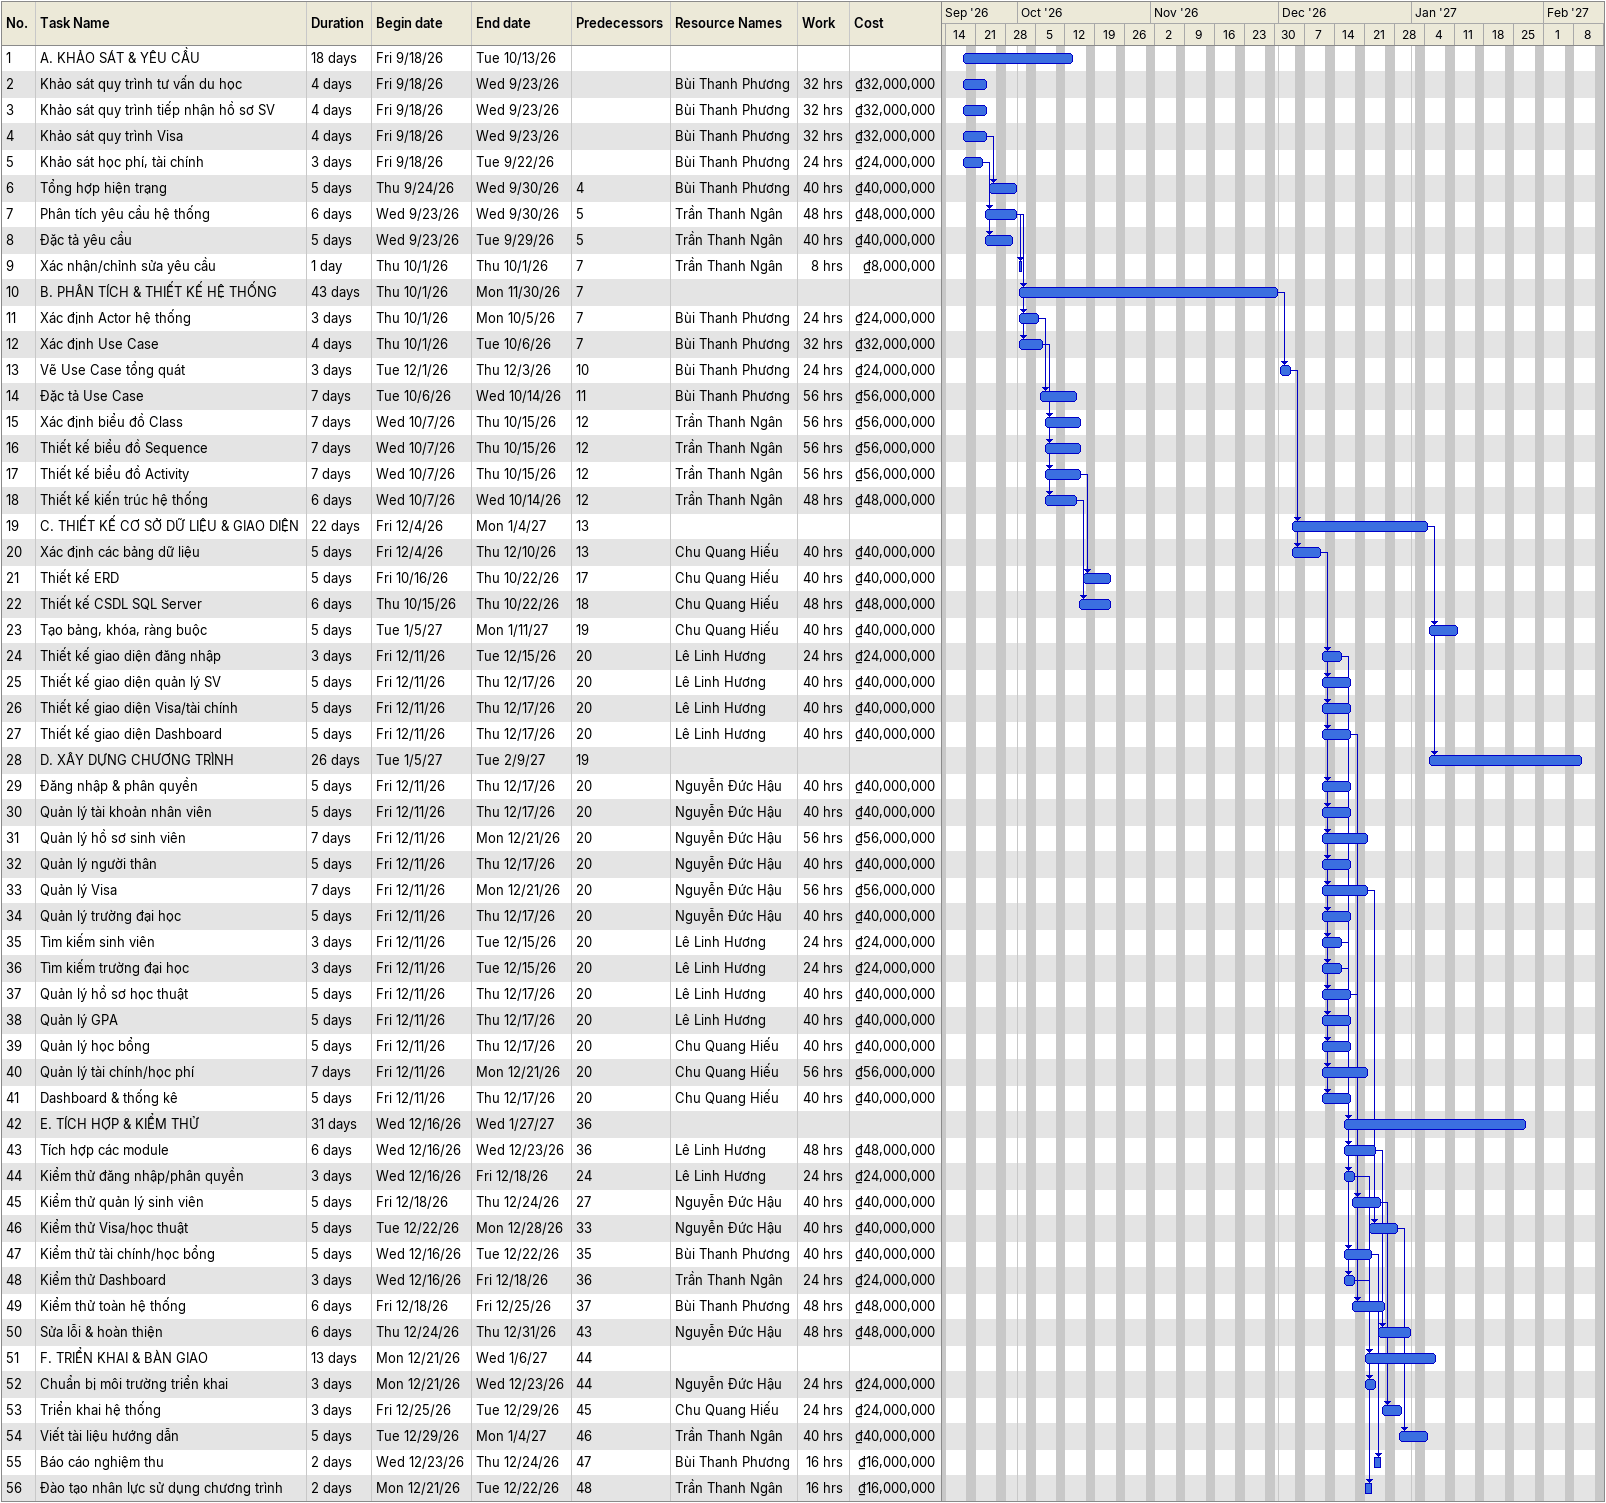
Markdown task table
| ID | Task | Duration | Start | Finish | Predecessors | Resources | Work (h) | Cost (₫) |
|---|---|---|---|---|---|---|---|---|
| 1 | A. KHẢO SÁT & YÊU CẦU | 18d | 2026-09-18 | 2026-10-13 |  |  |  |  |
| 2 | Khảo sát quy trình tư vấn du học | 4d | 2026-09-18 | 2026-09-23 |  | Bùi Thanh Phương | 32 | 32000000 |
| 3 | Khảo sát quy trình tiếp nhận hồ sơ SV | 4d | 2026-09-18 | 2026-09-23 |  | Bùi Thanh Phương | 32 | 32000000 |
| 4 | Khảo sát quy trình Visa | 4d | 2026-09-18 | 2026-09-23 |  | Bùi Thanh Phương | 32 | 32000000 |
| 5 | Khảo sát học phí, tài chính | 3d | 2026-09-18 | 2026-09-22 |  | Bùi Thanh Phương | 24 | 24000000 |
| 6 | Tổng hợp hiện trạng | 5d | 2026-09-24 | 2026-09-30 | 4 | Bùi Thanh Phương | 40 | 40000000 |
| 7 | Phân tích yêu cầu hệ thống | 6d | 2026-09-23 | 2026-09-30 | 5 | Trần Thanh Ngân | 48 | 48000000 |
| 8 | Đặc tả yêu cầu | 5d | 2026-09-23 | 2026-09-29 | 5 | Trần Thanh Ngân | 40 | 40000000 |
| 9 | Xác nhận/chỉnh sửa yêu cầu | 1d | 2026-10-01 | 2026-10-01 | 7 | Trần Thanh Ngân | 8 | 8000000 |
| 10 | B. PHÂN TÍCH & THIẾT KẾ HỆ THỐNG | 43d | 2026-10-01 | 2026-11-30 | 7 |  |  |  |
| 11 | Xác định Actor hệ thống | 3d | 2026-10-01 | 2026-10-05 | 7 | Bùi Thanh Phương | 24 | 24000000 |
| 12 | Xác định Use Case | 4d | 2026-10-01 | 2026-10-06 | 7 | Bùi Thanh Phương | 32 | 32000000 |
| 13 | Vẽ Use Case tổng quát | 3d | 2026-12-01 | 2026-12-03 | 10 | Bùi Thanh Phương | 24 | 24000000 |
| 14 | Đặc tả Use Case | 7d | 2026-10-06 | 2026-10-14 | 11 | Bùi Thanh Phương | 56 | 56000000 |
| 15 | Xác định biểu đồ Class | 7d | 2026-10-07 | 2026-10-15 | 12 | Trần Thanh Ngân | 56 | 56000000 |
| 16 | Thiết kế biểu đồ Sequence | 7d | 2026-10-07 | 2026-10-15 | 12 | Trần Thanh Ngân | 56 | 56000000 |
| 17 | Thiết kế biểu đồ Activity | 7d | 2026-10-07 | 2026-10-15 | 12 | Trần Thanh Ngân | 56 | 56000000 |
| 18 | Thiết kế kiến trúc hệ thống | 6d | 2026-10-07 | 2026-10-14 | 12 | Trần Thanh Ngân | 48 | 48000000 |
| 19 | C. THIẾT KẾ CƠ SỞ DỮ LIỆU & GIAO DIỆN | 22d | 2026-12-04 | 2027-01-04 | 13 |  |  |  |
| 20 | Xác định các bảng dữ liệu | 5d | 2026-12-04 | 2026-12-10 | 13 | Chu Quang Hiếu | 40 | 40000000 |
| 21 | Thiết kế ERD | 5d | 2026-10-16 | 2026-10-22 | 17 | Chu Quang Hiếu | 40 | 40000000 |
| 22 | Thiết kế CSDL SQL Server | 6d | 2026-10-15 | 2026-10-22 | 18 | Chu Quang Hiếu | 48 | 48000000 |
| 23 | Tạo bảng, khóa, ràng buộc | 5d | 2027-01-05 | 2027-01-11 | 19 | Chu Quang Hiếu | 40 | 40000000 |
| 24 | Thiết kế giao diện đăng nhập | 3d | 2026-12-11 | 2026-12-15 | 20 | Lê Linh Hương | 24 | 24000000 |
| 25 | Thiết kế giao diện quản lý SV | 5d | 2026-12-11 | 2026-12-17 | 20 | Lê Linh Hương | 40 | 40000000 |
| 26 | Thiết kế giao diện Visa/tài chính | 5d | 2026-12-11 | 2026-12-17 | 20 | Lê Linh Hương | 40 | 40000000 |
| 27 | Thiết kế giao diện Dashboard | 5d | 2026-12-11 | 2026-12-17 | 20 | Lê Linh Hương | 40 | 40000000 |
| 28 | D. XÂY DỰNG CHƯƠNG TRÌNH | 26d | 2027-01-05 | 2027-02-09 | 19 |  |  |  |
| 29 | Đăng nhập & phân quyền | 5d | 2026-12-11 | 2026-12-17 | 20 | Nguyễn Đức Hậu | 40 | 40000000 |
| 30 | Quản lý tài khoản nhân viên | 5d | 2026-12-11 | 2026-12-17 | 20 | Nguyễn Đức Hậu | 40 | 40000000 |
| 31 | Quản lý hồ sơ sinh viên | 7d | 2026-12-11 | 2026-12-21 | 20 | Nguyễn Đức Hậu | 56 | 56000000 |
| 32 | Quản lý người thân | 5d | 2026-12-11 | 2026-12-17 | 20 | Nguyễn Đức Hậu | 40 | 40000000 |
| 33 | Quản lý Visa | 7d | 2026-12-11 | 2026-12-21 | 20 | Nguyễn Đức Hậu | 56 | 56000000 |
| 34 | Quản lý trường đại học | 5d | 2026-12-11 | 2026-12-17 | 20 | Nguyễn Đức Hậu | 40 | 40000000 |
| 35 | Tìm kiếm sinh viên | 3d | 2026-12-11 | 2026-12-15 | 20 | Lê Linh Hương | 24 | 24000000 |
| 36 | Tìm kiếm trường đại học | 3d | 2026-12-11 | 2026-12-15 | 20 | Lê Linh Hương | 24 | 24000000 |
| 37 | Quản lý hồ sơ học thuật | 5d | 2026-12-11 | 2026-12-17 | 20 | Lê Linh Hương | 40 | 40000000 |
| 38 | Quản lý GPA | 5d | 2026-12-11 | 2026-12-17 | 20 | Lê Linh Hương | 40 | 40000000 |
| 39 | Quản lý học bổng | 5d | 2026-12-11 | 2026-12-17 | 20 | Chu Quang Hiếu | 40 | 40000000 |
| 40 | Quản lý tài chính/học phí | 7d | 2026-12-11 | 2026-12-21 | 20 | Chu Quang Hiếu | 56 | 56000000 |
| 41 | Dashboard & thống kê | 5d | 2026-12-11 | 2026-12-17 | 20 | Chu Quang Hiếu | 40 | 40000000 |
| 42 | E. TÍCH HỢP & KIỂM THỬ | 31d | 2026-12-16 | 2027-01-27 | 36 |  |  |  |
| 43 | Tích hợp các module | 6d | 2026-12-16 | 2026-12-23 | 36 | Lê Linh Hương | 48 | 48000000 |
| 44 | Kiểm thử đăng nhập/phân quyền | 3d | 2026-12-16 | 2026-12-18 | 24 | Lê Linh Hương | 24 | 24000000 |
| 45 | Kiểm thử quản lý sinh viên | 5d | 2026-12-18 | 2026-12-24 | 27 | Nguyễn Đức Hậu | 40 | 40000000 |
| 46 | Kiểm thử Visa/học thuật | 5d | 2026-12-22 | 2026-12-28 | 33 | Nguyễn Đức Hậu | 40 | 40000000 |
| 47 | Kiểm thử tài chính/học bổng | 5d | 2026-12-16 | 2026-12-22 | 35 | Bùi Thanh Phương | 40 | 40000000 |
| 48 | Kiểm thử Dashboard | 3d | 2026-12-16 | 2026-12-18 | 36 | Trần Thanh Ngân | 24 | 24000000 |
| 49 | Kiểm thử toàn hệ thống | 6d | 2026-12-18 | 2026-12-25 | 37 | Bùi Thanh Phương | 48 | 48000000 |
| 50 | Sửa lỗi & hoàn thiện | 6d | 2026-12-24 | 2026-12-31 | 43 | Nguyễn Đức Hậu | 48 | 48000000 |
| 51 | F. TRIỂN KHAI & BÀN GIAO | 13d | 2026-12-21 | 2027-01-06 | 44 |  |  |  |
| 52 | Chuẩn bị môi trường triển khai | 3d | 2026-12-21 | 2026-12-23 | 44 | Nguyễn Đức Hậu | 24 | 24000000 |
| 53 | Triển khai hệ thống | 3d | 2026-12-25 | 2026-12-29 | 45 | Chu Quang Hiếu | 24 | 24000000 |
| 54 | Viết tài liệu hướng dẫn | 5d | 2026-12-29 | 2027-01-04 | 46 | Trần Thanh Ngân | 40 | 40000000 |
| 55 | Báo cáo nghiệm thu | 2d | 2026-12-23 | 2026-12-24 | 47 | Bùi Thanh Phương | 16 | 16000000 |
| 56 | Đào tạo nhân lực sử dụng chương trình | 2d | 2026-12-21 | 2026-12-22 | 48 | Trần Thanh Ngân | 16 | 16000000 |
